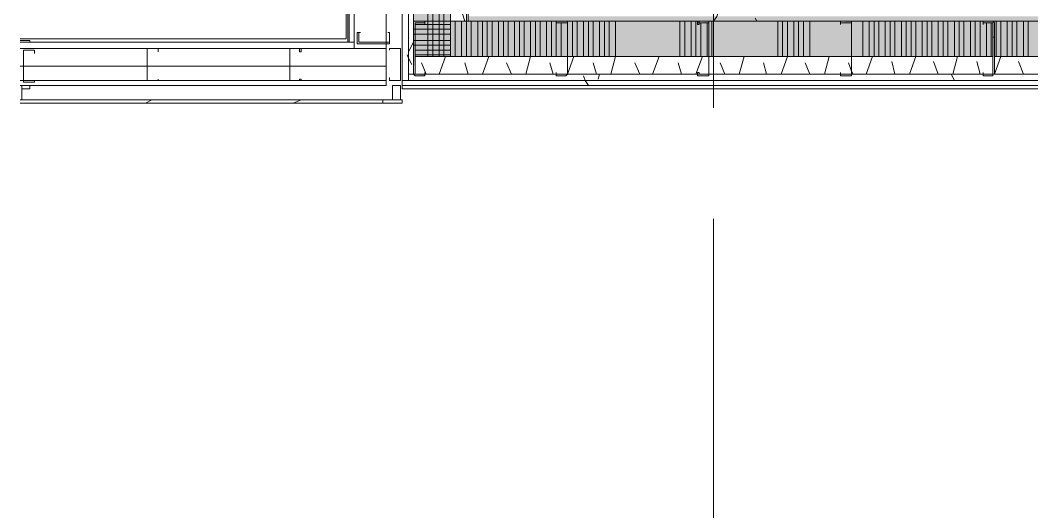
# Model space of a CAD drawing. Header units: metres. Extents: x 98 to 337, y -7 to 53.
# Drawn here: x 105.956 to 108.844, y 24.185 to 25.587 of the extents above; entities that cross this region are included whole.
import ezdxf

# ---------------------------------------------------------------- set-up
doc = ezdxf.new("R2010")
doc.units = ezdxf.units.M
doc.layers.add('PDF_Geometry', color=7, linetype='Continuous', lineweight=0, true_color=0xaaaaaa)
doc.layers.add('PDF_Solid Fills', color=7, linetype='Continuous', lineweight=0, true_color=0xffffff)

msp = doc.modelspace()

# ---------------------------------------------------------------- hatches: boundary and pattern name
at = {"layer": 'PDF_Solid Fills', "lineweight": 0, "transparency": 33554559}
for points in [[(107.184, 25.4835), (107.184, 28.2004), (107.0787, 28.2004), (107.0787, 25.4835)], [(107.184, 25.4835), (107.184, 28.1684), (107.0787, 28.1684), (107.0787, 25.4835)], [(111.5733, 25.5843), (111.5458, 25.5797), (111.5458, 25.5843), (110.3546, 25.5843), (110.3271, 25.5797), (110.3271, 25.5843), (109.9514, 25.5843), (109.9239, 25.5797), (109.9239, 25.5843), (109.5436, 25.5843), (109.5162, 25.5797), (109.5162, 25.5843), (109.1405, 25.5843), (109.1084, 25.5797), (109.1084, 25.5843), (108.3204, 25.5843), (108.2974, 25.5797), (108.2974, 25.5843), (107.9217, 25.5843), (107.8942, 25.5797), (107.8942, 25.5843), (107.184, 25.5843), (107.184, 25.4835), (112.3156, 25.4835), (112.3156, 25.5477), (112.2514, 25.5523), (112.3247, 25.5523), (112.3247, 25.4835), (113.3144, 25.4835), (113.3144, 25.5523), (113.3831, 25.5523), (113.319, 25.5477), (113.319, 25.4835), (115.2204, 25.4835), (115.2204, 25.5843), (113.1311, 25.5843), (113.1036, 25.5797), (113.1036, 25.5843), (112.7279, 25.5843), (112.6958, 25.5797), (112.6958, 25.5843)]]:
    msp.add_hatch(color=256, dxfattribs=at).paths.add_polyline_path(points)
h = msp.add_hatch(color=256, dxfattribs=at)
h.paths.add_polyline_path([(107.1107, 25.5797), (107.1107, 25.5843), (107.0833, 25.5843)])
h.paths.add_polyline_path([(107.0833, 25.4881), (107.0787, 25.4881), (107.0787, 25.4331)])
h.paths.add_polyline_path([(107.1107, 25.4285), (107.1107, 25.4331), (107.0833, 25.4331)])
h = msp.add_hatch(color=256, dxfattribs=at)
h.paths.add_polyline_path([(114.2399, 25.5843), (114.2399, 25.5981), (107.2344, 25.5981), (107.2344, 25.5843)])
h.paths.add_polyline_path([(114.3682, 25.5981), (114.3682, 25.5843), (115.1195, 25.5843), (115.1195, 25.5981)])

# ---------------------------------------------------------------- linework, layer by layer
at = {"layer": 'PDF_Geometry', "lineweight": 0}
for points in [[(107.042, 33.2082), (107.042, 28.2004), (107.0787, 28.2004), (107.0787, 28.1867), (107.0787, 28.1684), (107.0787, 25.6164), (107.0787, 28.1684), (107.184, 28.1684), (107.184, 28.0492), (107.184, 27.6415), (107.184, 27.2383), (107.184, 26.8305), (107.184, 26.4273), (107.184, 26.0196), (107.184, 25.5843), (107.184, 25.4835), (107.0833, 25.4835)], [(107.0283, 32.7272), (107.0283, 28.2004), (107.0283, 28.1867), (107.042, 28.1867), (107.065, 28.1867), (107.065, 28.1684), (107.065, 25.6164), (107.065, 25.4331), (107.065, 25.4148), (115.2707, 25.4148), (115.2845, 25.4148)], [(106.9091, 30.6425), (106.9091, 25.5064), (105.9562, 25.5064), (107.0008, 25.5064), (107.0008, 25.456), (107.0008, 25.4148), (106.7534, 25.4148), (107.0008, 25.4148), (107.0008, 25.401), (105.9562, 25.401), (105.9608, 25.401), (105.9608, 25.3598), (106.9916, 25.3598), (105.9562, 25.3598), (105.9608, 25.3598)], [(107.0099, 30.6471), (107.0099, 28.1684), (107.0466, 28.1684), (107.0466, 25.6164), (107.0466, 25.401), (115.3029, 25.401), (116.8056, 25.401), (117.7174, 25.401), (119.6967, 25.401)], [(106.8954, 30.6196), (106.8954, 28.2417), (106.8954, 30.6242), (106.8954, 28.2417), (106.8954, 30.6242), (106.8954, 28.2417), (106.3502, 28.2417), (106.3502, 28.2188), (106.3502, 26.3816), (106.3502, 26.3632), (106.8954, 26.3632), (106.8954, 25.5247), (106.8954, 26.3632), (106.8954, 25.5247), (106.8954, 30.6242), (106.8954, 25.5247), (106.8954, 30.6242), (105.9562, 30.6242), (106.8954, 30.6242), (105.9562, 30.6242), (106.8129, 30.6242)], [(106.9091, 30.6242), (106.8954, 30.6242), (106.8954, 25.5247)], [(106.9091, 30.6242), (106.9091, 25.5247)], [(107.184, 25.4835), (107.184, 25.5843), (107.184, 25.6164), (107.184, 26.0196), (107.184, 26.4273), (107.184, 26.8305), (107.184, 27.2383), (107.184, 27.6415), (107.184, 28.0492), (107.184, 28.1684), (107.184, 28.2004), (107.1428, 28.2004), (107.1428, 28.2508), (107.1428, 28.4753)], [(108.7327, 25.4835), (108.3295, 25.4835), (107.9217, 25.4835), (107.5185, 25.4835), (107.184, 25.4835), (107.0833, 25.4835), (107.184, 25.4835), (107.184, 25.5843), (107.2344, 25.5843), (107.2344, 25.5981), (107.2344, 25.6164), (107.2344, 28.1684), (107.2344, 28.1867), (107.2344, 28.2004), (115.1196, 28.2004)], [(107.0466, 28.1684), (107.0466, 25.401), (107.0466, 28.1684)], [(107.0787, 25.6164), (107.0787, 28.1684), (107.065, 28.1684), (107.065, 25.4331), (107.0787, 25.4331), (107.0787, 25.5843)], [(107.1658, 25.4835), (107.1658, 25.5843), (107.1658, 26.0196), (107.1658, 26.4273), (107.1658, 26.8305), (107.1658, 27.2383), (107.1658, 27.6415), (107.1658, 28.0492), (107.1658, 28.1684)], [(107.1199, 25.4835), (107.1199, 25.5843), (107.1199, 26.0196), (107.1199, 26.4273), (107.1199, 26.8305), (107.1199, 27.2383), (107.1199, 27.6415)], [(107.1337, 25.4835), (107.1337, 25.5843), (107.1337, 26.0196), (107.1337, 26.4273), (107.1337, 26.8305), (107.1337, 27.2383), (107.1337, 27.6415)], [(107.152, 25.4835), (107.152, 25.5843), (107.152, 26.0196), (107.152, 26.4273), (107.152, 26.8305), (107.152, 27.2383), (107.152, 27.6415)], [(107.0008, 25.5247), (107.0008, 25.7905), (107.0008, 26.1753), (107.0008, 26.5602), (107.0008, 26.9405), (107.0008, 26.5602), (107.0008, 26.1753), (107.0008, 25.7905), (107.0008, 25.5202), (107.0008, 25.5064), (106.9091, 25.5064), (106.9091, 25.5247), (105.9562, 25.5247), (106.8954, 25.5247), (105.9837, 25.5247), (106.8909, 25.5247), (106.8909, 26.3632), (106.3777, 26.3632)], [(107.184, 25.5843), (107.2344, 25.5843), (114.2399, 25.5843), (114.2903, 25.5843), (114.2903, 25.6118), (114.2903, 25.6164), (114.2903, 25.8546), (114.2903, 26.464), (114.2903, 26.661)], [(106.8909, 26.3632), (106.8909, 25.5247), (105.9837, 25.5247), (106.8954, 25.5247), (106.8954, 26.3632)], [(107.9354, 25.653), (107.9354, 25.3369)], [(112.311, 25.401), (112.311, 25.3919), (107.0466, 25.3919), (107.0466, 25.401), (107.0466, 25.4148), (107.0466, 25.6164), (107.0466, 25.4148)], [(113.3144, 25.4331), (107.0787, 25.4331), (107.0787, 25.4835), (107.0787, 25.5843), (107.0787, 25.4835)], [(107.1978, 25.4835), (107.1978, 25.5843)], [(107.2162, 25.4835), (107.2162, 25.5843)], [(107.2299, 25.4835), (107.2299, 25.5843)], [(107.2436, 25.4835), (107.2436, 25.5843)], [(107.262, 25.4835), (107.262, 25.5843)], [(107.2757, 25.4835), (107.2757, 25.5843)], [(107.2894, 25.4835), (107.2894, 25.5843)], [(107.3032, 25.4835), (107.3032, 25.5843)], [(107.3215, 25.4835), (107.3215, 25.5843)], [(107.3353, 25.4835), (107.3353, 25.5843)], [(107.349, 25.4835), (107.349, 25.5843)], [(107.381, 25.4835), (107.381, 25.5843)], [(107.3948, 25.4835), (107.3948, 25.5843)], [(107.4131, 25.4835), (107.4131, 25.5843)], [(107.4269, 25.4835), (107.4269, 25.5843)], [(107.4407, 25.4835), (107.4407, 25.5843)], [(107.4589, 25.4835), (107.4589, 25.5843)], [(107.4727, 25.4835), (107.4727, 25.5843)], [(107.5185, 25.5797), (107.5185, 25.5843)], [(107.5323, 25.4835), (107.5323, 25.5843)], [(107.546, 25.4835), (107.546, 25.5843)], [(107.5643, 25.4835), (107.5643, 25.5843)], [(107.5781, 25.4835), (107.5781, 25.5843)], [(107.5918, 25.4835), (107.5918, 25.5843)], [(107.6102, 25.4835), (107.6102, 25.5843)], [(107.6239, 25.4835), (107.6239, 25.5843)], [(107.6377, 25.4835), (107.6377, 25.5843)], [(107.6559, 25.4835), (107.6559, 25.5843)], [(107.8392, 25.4835), (107.8392, 25.5843)], [(107.853, 25.4835), (107.853, 25.5843)], [(107.8713, 25.4835), (107.8713, 25.5843)], [(107.8851, 25.4835), (107.8851, 25.5843)], [(107.9308, 25.4835), (107.9308, 25.5843)], [(108.1187, 25.4835), (108.1187, 25.5843)], [(108.1325, 25.4835), (108.1325, 25.5843)], [(108.1462, 25.4835), (108.1462, 25.5843)], [(108.1646, 25.4835), (108.1646, 25.5843)], [(108.1783, 25.4835), (108.1783, 25.5843)], [(108.192, 25.4835), (108.192, 25.5843)], [(108.2103, 25.4835), (108.2103, 25.5843)], [(108.3616, 25.4835), (108.3616, 25.5843)], [(108.3799, 25.4835), (108.3799, 25.5843)], [(108.3936, 25.4835), (108.3936, 25.5843)], [(108.4074, 25.4835), (108.4074, 25.5843)], [(108.4257, 25.4835), (108.4257, 25.5843)], [(108.4395, 25.4835), (108.4395, 25.5843)], [(108.4532, 25.4835), (108.4532, 25.5843)], [(108.4715, 25.4835), (108.4715, 25.5843)], [(108.4852, 25.4835), (108.4852, 25.5843)], [(108.499, 25.4835), (108.499, 25.5843)], [(108.5127, 25.4835), (108.5127, 25.5843)], [(108.5311, 25.4835), (108.5311, 25.5843)], [(108.5449, 25.4835), (108.5449, 25.5843)], [(108.5586, 25.4835), (108.5586, 25.5843)], [(108.5769, 25.4835), (108.5769, 25.5843)], [(108.5907, 25.4835), (108.5907, 25.5843)], [(108.6044, 25.4835), (108.6044, 25.5843)], [(108.6227, 25.4835), (108.6227, 25.5843)], [(108.6502, 25.4835), (108.6502, 25.5843)], [(108.6685, 25.4835), (108.6685, 25.5843)], [(108.6823, 25.4835), (108.6823, 25.5843)], [(108.696, 25.4835), (108.696, 25.5843)], [(108.7418, 25.4835), (108.7418, 25.5843)], [(108.7555, 25.4835), (108.7555, 25.5843)], [(108.7739, 25.4835), (108.7739, 25.5843)], [(108.7877, 25.4835), (108.7877, 25.5843)], [(108.8014, 25.4835), (108.8014, 25.5843)], [(108.8198, 25.4835), (108.8198, 25.5843)], [(108.8335, 25.4835), (108.8335, 25.5843)], [(107.184, 25.5614), (107.0787, 25.5614)], [(107.184, 25.5751), (107.0833, 25.5751)], [(107.4865, 25.4835), (107.4865, 25.5797)], [(107.5002, 25.4835), (107.5002, 25.5797)], [(107.8988, 25.4835), (107.8988, 25.5797)], [(107.9171, 25.4835), (107.9171, 25.5797)], [(108.7144, 25.4835), (108.7144, 25.5797)], [(108.7281, 25.4835), (108.7281, 25.5797)], [(105.9562, 25.5293), (105.9837, 25.5293), (105.9837, 25.5247), (105.9562, 25.5247), (106.8954, 25.5247), (105.9562, 25.5247)], [(107.184, 25.5477), (107.0787, 25.5477)], [(107.184, 25.5293), (107.0787, 25.5293)], [(107.0008, 25.5202), (107.0008, 25.401), (105.9562, 25.401), (105.9837, 25.401), (105.9837, 25.3919), (105.9608, 25.3919)], [(105.9837, 25.5247), (106.8954, 25.5247), (105.9837, 25.5247)], [(105.9837, 25.5247), (106.8954, 25.5247), (105.9837, 25.5247)], [(106.8954, 25.5247), (106.9091, 25.5247)], [(107.184, 25.5156), (107.0787, 25.5156)], [(107.184, 25.5018), (107.0833, 25.5018)], [(107.184, 25.4881), (107.0833, 25.4881)], [(108.7373, 25.4835), (109.1405, 25.4835), (109.5482, 25.4835), (109.9514, 25.4835), (110.3592, 25.4835), (110.7624, 25.4835), (111.1702, 25.4835), (111.5733, 25.4835)], [(106.3319, 25.3598), (106.3135, 25.3506)], [(106.758, 25.3598), (106.735, 25.3506)], [(106.9916, 25.3506), (106.9916, 25.3598), (107.0466, 25.3598), (107.0466, 25.3506)], [(107.9354, 25.0207), (107.9354, 23.7516)]]:
    msp.add_lwpolyline(points, dxfattribs=at)
for points in [[(107.065, 28.1684), (107.0466, 28.1684), (107.0466, 25.4148), (107.065, 25.4148)], [(107.2344, 28.1684), (107.184, 28.1684), (107.184, 28.0492), (107.184, 27.6415), (107.184, 27.2383), (107.184, 26.8305), (107.184, 26.4273), (107.184, 26.0196), (107.184, 25.5843), (107.2344, 25.5843)], [(106.8863, 26.3632), (106.8863, 25.5339)], [(106.8863, 26.3632), (106.8863, 25.5339)], [(106.8954, 25.5247), (106.8954, 26.3632)], [(107.0787, 25.6164), (107.0787, 25.5843), (107.0833, 25.5843), (107.2299, 25.5843), (107.2299, 25.6164), (107.2253, 25.6164), (107.2253, 25.6118), (107.2299, 25.6118), (107.2299, 25.5843), (107.0833, 25.5843), (107.0787, 25.5843), (107.0787, 25.6118), (107.0833, 25.6118), (107.0833, 25.6164)], [(107.0833, 25.4285), (107.0787, 25.4331), (107.0787, 25.5797), (107.0787, 25.5843), (107.0833, 25.5843), (107.1107, 25.5843), (107.1107, 25.5751), (107.1107, 25.5797), (107.0833, 25.5797), (107.0833, 25.4331), (107.1107, 25.4331), (107.1107, 25.4377), (107.1107, 25.4285)], [(107.3673, 25.5843), (107.3673, 25.4835)], [(107.5139, 25.5843), (107.5185, 25.5843), (107.5185, 25.5797), (107.5185, 25.4331), (107.5139, 25.4285), (107.4865, 25.4285), (107.4865, 25.4377), (107.4865, 25.4331), (107.5139, 25.4331), (107.5185, 25.4331), (107.5185, 25.5797), (107.5139, 25.5797), (107.4865, 25.5797), (107.4865, 25.5751), (107.4865, 25.5843)], [(107.9217, 25.5843), (107.9217, 25.5797), (107.9217, 25.4331), (107.9217, 25.4285), (107.8897, 25.4285), (107.8897, 25.4377), (107.8942, 25.4377), (107.8942, 25.4331), (107.9217, 25.4331), (107.9217, 25.5797), (107.8942, 25.5797), (107.8942, 25.5751), (107.8897, 25.5751), (107.8897, 25.5843)], [(108.3295, 25.5843), (108.3295, 25.5797), (108.3295, 25.4331), (108.3295, 25.4285), (108.2974, 25.4285), (108.2974, 25.4377), (108.2974, 25.4331), (108.3295, 25.4331), (108.3295, 25.5797), (108.2974, 25.5797), (108.2974, 25.5751), (108.2974, 25.5843)], [(108.6365, 25.5843), (108.6365, 25.4835)], [(108.7327, 25.5843), (108.7373, 25.5797), (108.7373, 25.4331), (108.7327, 25.4331), (108.7327, 25.4285), (108.7052, 25.4285), (108.7052, 25.4377), (108.7052, 25.4331), (108.7327, 25.4331), (108.7327, 25.5797), (108.7052, 25.5797), (108.7052, 25.5751), (108.7052, 25.5843)], [(105.9562, 25.5339), (106.8863, 25.5339)], [(105.9562, 25.5339), (106.8863, 25.5339)], [(106.9183, 25.5523), (106.9183, 25.5247), (106.9183, 25.5202), (106.9229, 25.5202), (107.0099, 25.5202), (107.0099, 25.5247), (107.0099, 25.5523), (107.0053, 25.5523), (107.0099, 25.5523), (107.0099, 25.5247), (106.9229, 25.5247), (106.9229, 25.5523), (106.9275, 25.5523)], [(105.9654, 25.4102), (105.9654, 25.4972), (105.9654, 25.5018), (105.9974, 25.5018), (105.9974, 25.4927), (105.9974, 25.5018), (105.9654, 25.5018), (105.9654, 25.4972), (105.9654, 25.4102), (105.9974, 25.4102)], [(106.3227, 25.4148), (106.3181, 25.4148), (106.3181, 25.5064), (106.3227, 25.5064), (106.3502, 25.5064), (106.3502, 25.4972), (106.3502, 25.5064), (106.3227, 25.5064), (106.3181, 25.5064), (106.3181, 25.4148), (106.3227, 25.4148), (106.3502, 25.4148)], [(106.7259, 25.4148), (106.7259, 25.5064), (106.758, 25.5064), (106.758, 25.4972), (106.7534, 25.4972), (106.7534, 25.5064), (106.7259, 25.5064), (106.7259, 25.4148), (106.7534, 25.4148), (106.7534, 25.4194), (106.758, 25.4194), (106.758, 25.4148)], [(107.0099, 25.5018), (107.0099, 25.5064)], [(107.0375, 25.5064), (107.042, 25.5064), (107.042, 25.4148), (107.0375, 25.4148), (107.0099, 25.4148), (107.0099, 25.424), (107.0099, 25.4148), (107.0375, 25.4148), (107.042, 25.4148), (107.042, 25.5064), (107.0375, 25.5064), (107.0099, 25.5064)], [(105.9562, 25.456), (105.9654, 25.456), (106.3181, 25.456), (106.7259, 25.456), (107.0008, 25.456), (106.7259, 25.456), (106.3181, 25.456), (105.9654, 25.456)], [(106.3227, 25.4148), (105.9654, 25.4148), (105.9562, 25.4148), (105.9654, 25.4148)], [(105.9974, 25.4148), (105.9974, 25.4102)], [(106.3502, 25.4194), (106.3502, 25.4148)], [(106.7259, 25.4148), (106.3502, 25.4148)], [(107.0191, 25.3598), (107.0191, 25.401), (107.042, 25.401), (107.042, 25.3598)], [(115.3029, 25.401), (115.2845, 25.401), (115.2707, 25.401), (107.0466, 25.401), (112.311, 25.401), (113.3235, 25.401)], [(105.9562, 25.3506), (106.9916, 25.3506), (107.0466, 25.3506), (107.0466, 25.3598), (107.0466, 25.3506), (106.9916, 25.3506)]]:
    msp.add_lwpolyline(points, close=True, dxfattribs=at)
at = {"layer": 'PDF_Geometry', "color": 254, "lineweight": 0, "true_color": 0xdddddd}
msp.add_lwpolyline([(107.184, 25.7126), (107.2253, 25.5843)], close=True, dxfattribs=at)
at = {"layer": 'PDF_Geometry', "color": 254, "lineweight": 0, "true_color": 0xd2d2d2}
for points in [[(107.8897, 25.5797), (107.8942, 25.5797), (107.8942, 25.5843)], [(108.7327, 25.5385), (108.7373, 25.5385)]]:
    msp.add_lwpolyline(points, dxfattribs=at)
at = {"layer": 'PDF_Geometry', "color": 254, "lineweight": 0, "true_color": 0xeaeaea}
for points in [[(107.9492, 25.6118), (107.9446, 25.5981), (107.9354, 25.5843)], [(108.0591, 25.5843), (108.0546, 25.5935)], [(107.5781, 25.401), (107.5689, 25.4148), (107.5643, 25.4285)], [(107.6102, 25.4331), (107.6056, 25.4194)], [(108.6273, 25.4148), (108.6227, 25.4148), (108.6135, 25.4331)]]:
    msp.add_lwpolyline(points, dxfattribs=at)
for points in [[(107.065, 25.4972), (107.0787, 25.5247)], [(107.065, 25.4789), (107.0741, 25.4606), (107.065, 25.4789), (107.0604, 25.4881)]]:
    msp.add_lwpolyline(points, close=True, dxfattribs=at)
at = {"layer": 'PDF_Geometry', "color": 254, "lineweight": 0, "true_color": 0xdddddd}
for points in [[(107.152, 25.4331), (107.1703, 25.4835)], [(107.2757, 25.4331), (107.294, 25.4835)], [(107.3994, 25.4331), (107.4131, 25.4835)], [(107.5185, 25.4331), (107.5369, 25.4835)], [(107.6422, 25.4331), (107.6559, 25.4835)], [(107.7614, 25.4331), (107.7797, 25.4835)], [(107.8851, 25.4331), (107.9034, 25.4835)], [(108.0088, 25.4331), (108.0225, 25.4835)], [(108.1279, 25.4331), (108.1462, 25.4835)], [(108.2516, 25.4331), (108.2654, 25.4835)], [(108.3707, 25.4331), (108.389, 25.4835)], [(108.4532, 25.4331), (108.444, 25.4698)], [(108.4944, 25.4331), (108.5127, 25.4835)], [(108.5769, 25.4331), (108.5631, 25.4698)], [(108.6181, 25.4331), (108.6319, 25.4835)], [(108.696, 25.4331), (108.6869, 25.4698)], [(108.7373, 25.4331), (108.7555, 25.4835)], [(108.8198, 25.4331), (108.806, 25.4698)], [(107.1153, 25.4331), (107.1015, 25.4652)], [(107.2344, 25.4331), (107.2253, 25.4652)], [(107.3582, 25.4331), (107.3444, 25.4652)], [(107.4773, 25.4331), (107.4681, 25.4652)], [(107.601, 25.4331), (107.5918, 25.4652)], [(107.7247, 25.4331), (107.711, 25.4652)], [(107.8438, 25.4331), (107.8346, 25.4652)], [(107.9675, 25.4331), (107.9538, 25.4652)], [(108.0867, 25.4331), (108.0775, 25.4652)], [(108.2103, 25.4331), (108.1966, 25.4652)], [(108.334, 25.4331), (108.3295, 25.4423), (108.3204, 25.4652)]]:
    msp.add_lwpolyline(points, dxfattribs=at)

doc.saveas('drawing.dxf')
